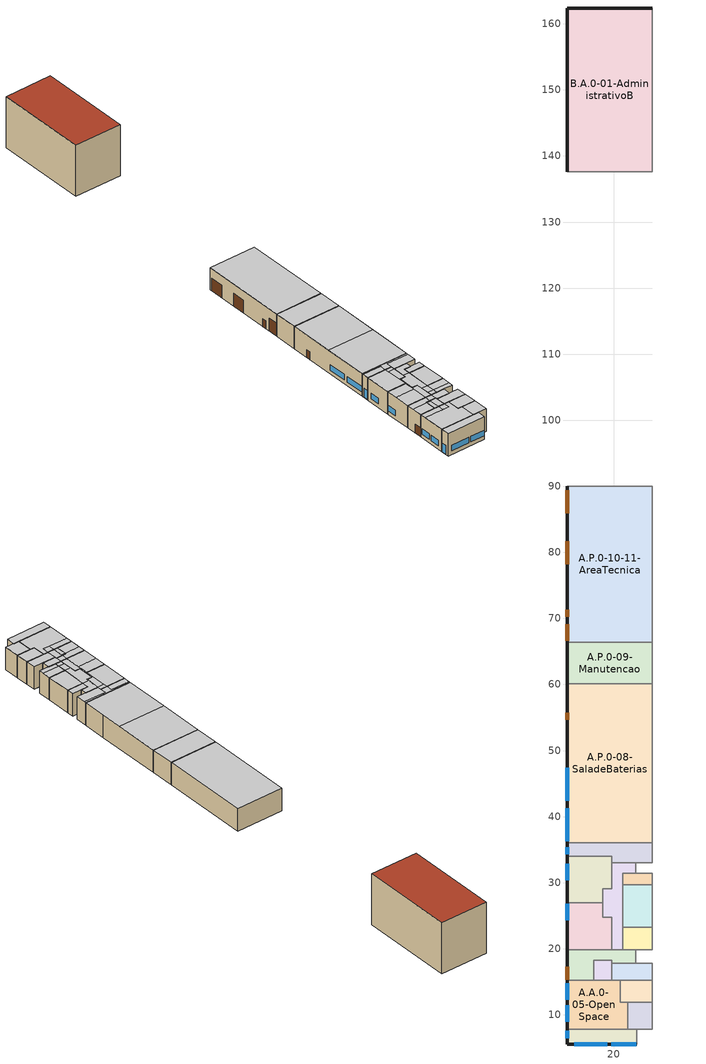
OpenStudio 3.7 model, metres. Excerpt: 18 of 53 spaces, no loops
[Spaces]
A.A.0-18-AcessoCondutores
 floor ground: 12.99,7.83 23.49,7.83 23.49,5.59 12.99,5.59 z0
 wall outside: 12.99,7.83 12.99,5.59 23.49,5.59 z0:6.1
 wall to A.A.0-05-OpenSpace: 22.14,7.83 12.99,7.83 z0:6.1
 wall to A.A.0-19-I.S.Condutores: 23.49,7.83 22.14,7.83 z0:6.1
 wall to A.A.0-20-Hall: 23.49,5.59 23.49,7.83 z0:6.1
 window: 13.99,5.59 18.99,5.59 / 19.59,5.59 23.44,5.59 z1:2.5; 12.99,7.59 12.99,6.49 z0.05:2.45
 ceiling to A.A.1-06-AreadeTrabalho: 23.49,5.59 23.49,7.83 12.99,7.83 12.99,5.59 z6.1
A.A.0-05-OpenSpace
 floor ground: 21,15.27 21,11.9 22.14,11.9 22.14,7.83 12.99,7.83 12.99,15.27 z0
 wall outside: 12.99,15.27 12.99,7.83 z0:6.1
 wall to A.A.0-01-Entrada: 16.97,15.27 12.99,15.27 z0:6.1
 wall to A.A.0-04-07-IS: 19.73,15.27 16.97,15.27 z0:6.1
 wall to A.A.0-03-Caixadeescadas: 21,15.27 19.73,15.27 z0:6.1
 wall to A.A.0-06-Escritorio: 22.14,11.9 21,11.9 21,15.27 z0:6.1
 wall to A.A.0-19-I.S.Condutores: 22.14,7.83 22.14,11.9 z0:6.1
 window: 12.99,14.79 12.99,12.29 / 12.99,11.49 12.99,8.99 z1:2.5
 ceiling to A.A.1-05-Escritorio: 18.07,13.67 18.07,15.27 12.99,15.27 12.99,13.67 z6.1
 ceiling to A.A.1-01-Areadedistribuicao: 19.73,13.67 19.73,15.27 18.07,15.27 18.07,13.67 z6.1
 ceiling to A.A.1-06-AreadeTrabalho: 22.14,7.83 22.14,11.9 21,11.9 21,15.27 19.73,15.27 19.73,13.67 12.99,13.67 12.99,7.83 z6.1
A.A.0-19-I.S.Condutores
 floor ground: 25.8,11.9 25.8,7.83 22.14,7.83 22.14,11.9 z0
 wall to A.P.0-04-LogisticaFrio2: 25.8,7.83 25.8,11.9 z0:6.1
 wall to A.A.0-20-Hall: 23.49,7.83 25.8,7.83 z0:6.1
 wall to A.A.0-06-Escritorio: 25.8,11.9 22.14,11.9 z0:6.1
 ceiling to A.A.1-06-AreadeTrabalho: 25.8,7.83 25.8,11.9 22.14,11.9 22.14,7.83 z6.1
A.A.0-06-Escritorio
 floor ground: 25.8,15.27 25.8,11.9 21,11.9 21,15.27 z0
 wall to A.A.0-03-Caixadeescadas: 25.8,15.27 21,15.27 z0:6.1
 wall to A.P.0-04-LogisticaFrio2: 25.8,11.9 25.8,15.27 z0:6.1
 ceiling to A.A.1-06-AreadeTrabalho: 25.8,11.9 25.8,15.27 21,15.27 21,11.9 z6.1
A.A.0-01-Entrada
 floor ground: 23.33,19.86 23.33,17.81 19.73,17.81 19.73,18.26 16.97,18.26 16.97,15.27 12.99,15.27 12.99,19.86 z0
 wall outside: 12.99,19.86 12.99,15.27 z0:6.1
 wall to A.A.0-12-BalnearioMasculino: 19.73,19.86 12.99,19.86 z0:6.1
 wall to A.A.0-09-Areadedistribuicao: 21.35,19.86 19.73,19.86 z0:6.1
 wall to A.A.0-16-GabineteMedico: 23.33,19.86 21.35,19.86 z0:6.1
 wall to A.A.0-02-Hall: 23.33,17.81 23.33,19.86 z0:6.1
 wall to A.A.0-03-Caixadeescadas: 19.73,17.81 23.33,17.81 z0:6.1
 wall to A.A.0-04-07-IS: 16.97,15.27 16.97,18.26 19.73,18.26 19.73,17.81 z0:6.1
 door: 12.99,17.29 12.99,15.29 z0.05:2.45
 ceiling to A.A.1-08-SaladeReunioes: 23.33,17.81 23.33,19.86 19.73,19.86 19.73,17.81 z6.1
 ceiling to A.A.1-01-Areadedistribuicao: 19.73,18.26 19.73,19.86 18.07,19.86 18.07,18.26 z6.1
 ceiling to A.A.1-05-Escritorio: 12.99,15.27 16.97,15.27 16.97,17.99 12.99,17.99 z6.1
 ceiling to A.A.1-04-AreadeTrabalho: 16.97,17.99 16.97,18.26 18.07,18.26 18.07,19.86 12.99,19.86 12.99,17.99 z6.1
A.A.0-03-Caixadeescadas
 floor ground: 25.8,17.81 25.8,15.27 19.73,15.27 19.73,17.81 z0
 wall to A.P.0-04-LogisticaFrio2: 25.8,15.27 25.8,17.81 z0:6.1
 wall to A.A.0-04-07-IS: 19.73,17.81 19.73,15.27 z0:6.1
 wall to A.A.0-02-Hall: 25.8,17.81 23.33,17.81 z0:6.1
 ceiling to A.A.1-16-Caixadeescadas: 25.8,15.27 25.8,17.81 19.73,17.81 19.73,15.27 z6.1
A.A.0-12-BalnearioMasculino
 floor ground: 18.33,26.94 18.33,24.79 19.73,24.79 19.73,19.86 12.99,19.86 12.99,26.94 z0
 wall outside: 12.99,26.94 12.99,19.86 z0:6.1
 wall to A.A.0-09-Areadedistribuicao: 19.73,19.86 19.73,24.79 18.33,24.79 18.33,26.94 z0:6.1
 wall to A.A.0-11-BalnearioFeminino: 18.33,26.94 12.99,26.94 z0:6.1
 window: 12.99,26.79 12.99,24.29 z1:2.5
 ceiling to A.A.1-04-AreadeTrabalho: 18.07,19.86 18.07,23.97 12.99,23.97 12.99,19.86 z6.1
 ceiling to A.A.1-03-AreaTrabalho: 18.07,23.97 18.07,26.94 12.99,26.94 12.99,23.97 z6.1
 ceiling to A.A.1-01-Areadedistribuicao: 19.73,19.86 19.73,24.79 18.33,24.79 18.33,26.94 18.07,26.94 18.07,19.86 z6.1
A.A.0-09-Areadedistribuicao
 floor ground: 23.33,33.02 23.33,31.43 21.35,31.43 21.35,19.86 19.73,19.86 19.73,24.79 18.33,24.79 18.33,29.09 19.73,29.09 19.73,33.02 z0
 wall to A.A.0-17-Zonatecnica: 21.35,29.66 21.35,31.43 23.33,31.43 z0:6.1
 wall to A.A.0-13-14-15-IS: 21.35,23.23 21.35,29.66 z0:6.1
 wall to A.A.0-16-GabineteMedico: 21.35,19.86 21.35,23.23 z0:6.1
 wall to A.A.0-11-BalnearioFeminino: 19.73,33.02 19.73,29.09 18.33,29.09 18.33,26.94 z0:6.1
 wall to A.A.0-08-Entrada: 23.33,33.02 19.73,33.02 z0:6.1
 wall to A.A.0-10-Hall: 23.33,31.43 23.33,33.02 z0:6.1
 ceiling to A.A.1-12-Arquivo: 21.35,21.05 21.35,23.23 19.73,23.23 19.73,21.05 z6.1
 ceiling to A.A.1-08-SaladeReunioes: 21.35,19.86 21.35,21.05 19.73,21.05 19.73,19.86 z6.1
 ceiling to A.A.1-01-Areadedistribuicao: 19.73,23.23 21.35,23.23 21.35,29.66 19.73,29.66 19.73,29.09 18.33,29.09 18.33,24.79 19.73,24.79 z6.1
 ceiling to A.A.1-07-SaladeReunioes: 21.35,29.66 21.35,31.43 23.33,31.43 23.33,33.02 19.73,33.02 19.73,29.66 z6.1
A.A.0-16-GabineteMedico
 floor ground: 25.8,23.23 25.8,19.86 21.35,19.86 21.35,23.23 z0
 wall to A.P.0-04-LogisticaFrio2: 25.8,19.86 25.8,23.23 z0:6.1
 wall to A.A.0-02-Hall: 23.33,19.86 25.8,19.86 z0:6.1
 wall to A.A.0-13-14-15-IS: 25.8,23.23 21.35,23.23 z0:6.1
 ceiling to A.A.1-12-Arquivo: 25.8,21.05 25.8,23.23 21.35,23.23 21.35,21.05 z6.1
 ceiling to A.A.1-08-SaladeReunioes: 25.8,19.86 25.8,21.05 21.35,21.05 21.35,19.86 z6.1
A.A.0-13-14-15-IS
 floor ground: 25.8,29.66 25.8,23.23 21.35,23.23 21.35,29.66 z0
 wall to A.A.0-17-Zonatecnica: 25.8,29.66 21.35,29.66 z0:6.1
 wall to A.P.0-04-LogisticaFrio2: 25.8,23.23 25.8,29.66 z0:6.1
 ceiling to A.A.1-09-10-11-IS: 25.8,23.23 25.8,29.66 21.35,29.66 21.35,23.23 z6.1
A.A.0-11-BalnearioFeminino
 floor ground: 19.73,34.03 19.73,29.09 18.33,29.09 18.33,26.94 12.99,26.94 12.99,34.03 z0
 wall outside: 12.99,34.03 12.99,26.94 z0:6.1
 wall to A.A.0-08-Entrada: 19.73,33.02 19.73,34.03 12.99,34.03 z0:6.1
 window: 12.99,32.89 12.99,30.39 z1:2.5
 ceiling to A.A.1-02-Cantina: 19.73,33.02 19.73,34.03 18.07,34.03 18.07,33.02 z6.1
 ceiling to A.A.1-03-AreaTrabalho: 18.07,26.94 18.07,34.03 12.99,34.03 12.99,26.94 z6.1
 ceiling to A.A.1-01-Areadedistribuicao: 18.33,26.94 18.33,29.09 19.73,29.09 19.73,33.02 18.07,33.02 18.07,26.94 z6.1
A.A.0-17-Zonatecnica
 floor ground: 25.8,31.43 25.8,29.66 21.35,29.66 21.35,31.43 z0
 wall to A.A.0-10-Hall: 25.8,31.43 23.33,31.43 z0:6.1
 wall to A.P.0-04-LogisticaFrio2: 25.8,29.66 25.8,31.43 z0:6.1
 ceiling to A.A.1-07-SaladeReunioes: 25.8,29.66 25.8,31.43 21.35,31.43 21.35,29.66 z6.1
A.A.0-08-Entrada
 floor ground: 25.8,36.07 25.8,33.02 19.73,33.02 19.73,34.03 12.99,34.03 12.99,36.07 z0
 wall outside: 12.99,36.07 12.99,34.03 z0:6.1
 wall to A.P.0-08-SaladeBaterias: 25.8,36.07 12.99,36.07 z0:6.1
 wall to A.P.0-04-LogisticaFrio2: 25.8,33.02 25.8,36.07 z0:6.1
 wall to A.A.0-10-Hall: 23.33,33.02 25.8,33.02 z0:6.1
 window: 12.99,35.39 12.99,34.29 z0.05:2.45
 ceiling to A.A.1-15-Caixadeescadas: 25.8,33.02 25.8,35.57 19.73,35.57 19.73,33.02 z6.1
 ceiling to A.A.1-02-Cantina: 19.73,34.03 19.73,35.57 25.8,35.57 25.8,36.07 12.99,36.07 12.99,35.73 18.07,35.73 18.07,34.03 z6.1
 ceiling to A.A.1-03-AreaTrabalho: 18.07,34.03 18.07,35.73 12.99,35.73 12.99,34.03 z6.1
A.P.0-08-SaladeBaterias
 floor ground: 25.8,60.11 25.8,36.07 12.99,36.07 12.99,60.11 z0
 wall outside: 12.99,60.11 12.99,36.07 z0:6.1
 wall to A.P.0-09-Manutencao: 25.8,60.11 12.99,60.11 z0:6.1
 wall to A.P.0-07-ArmazenagemFrio5: 25.8,42.4 25.8,60.11 z0:6.1
 wall to A.P.0-04-LogisticaFrio2: 25.8,36.07 25.8,42.4 z0:6.1
 window: 12.99,47.39 12.99,42.39 / 12.99,41.29 12.99,36.29 z1:2.5
 door: 12.99,55.69 12.99,54.69 z0.05:2.15
 ceiling to A.A.1-02-Cantina: 25.8,36.07 25.8,48.01 12.99,48.01 12.99,36.07 z6.1
 ceiling to A.A.1-13-Expansao: 25.8,48.01 25.8,60.11 12.99,60.11 12.99,48.01 z6.1
A.P.0-09-Manutencao
 floor ground: 25.8,66.37 25.8,60.11 12.99,60.11 12.99,66.37 z0
 wall outside: 12.99,66.37 12.99,60.11 z0:6.1
 wall to A.P.0-07-ArmazenagemFrio5: 25.8,60.11 25.8,66.37 z0:6.1
 wall to A.P.0-10-11-AreaTecnica: 25.8,66.37 12.99,66.37 z0:6.1
 ceiling to A.A.1-13-Expansao: 25.8,60.11 25.8,66.37 12.99,66.37 12.99,60.11 z6.1
A.P.0-10-11-AreaTecnica
 floor ground: 25.8,89.98 25.8,66.37 12.99,66.37 12.99,89.98 z0
 wall outside: 12.99,89.98 12.99,66.37 z0:6.1
 wall to A.P.0-12-Areadedistribuicao: 25.8,89.98 12.99,89.98 z0:6.1
 wall to A.P.0-07-ArmazenagemFrio5: 25.8,66.37 25.8,89.98 z0:6.1
 door: 12.99,71.29 12.99,70.29 z0.05:2.15; 12.99,89.39 12.99,85.89 / 12.99,81.69 12.99,78.19 / 12.99,69.09 12.99,66.59 z0.05:3.55
 ceiling to A.A.1-14-AreaTecnicaExteriorFrio: 25.8,66.37 25.8,89.98 12.99,89.98 12.99,66.37 z6.1
B.A.0-01-AdministrativoB
 floor ground: 25.8,162.39 25.8,137.58 12.99,137.58 12.99,162.39 z0
 wall outside: 25.8,162.39 12.99,162.39 12.99,137.58 z0:13.9
 wall to B.P.0-01-NaveB: 12.99,137.58 25.8,137.58 25.8,162.39 z0:13.9
 roof outside: 25.8,137.58 25.8,162.39 12.99,162.39 12.99,137.58 z13.9
A.A.0-04-07-IS
 floor ground: 19.73,18.26 19.73,15.27 16.97,15.27 16.97,18.26 z0
 ceiling to A.A.1-05-Escritorio: 18.07,15.27 18.07,17.99 16.97,17.99 16.97,15.27 z6.1
 ceiling to A.A.1-01-Areadedistribuicao: 19.73,15.27 19.73,18.26 18.07,18.26 18.07,15.27 z6.1
 ceiling to A.A.1-04-AreadeTrabalho: 18.07,17.99 18.07,18.26 16.97,18.26 16.97,17.99 z6.1
[Building]
VGP-Montijo: Default Construction Set=VGP-Montijo; Standards Template=90.1-2016; Standards Building Type=Warehouse
[Site]
Lisboa: Latitude {deg}=38.73; Longitude {deg}=-9.15; Time Zone {hr}=0; Elevation {m}=71
[ClimateZones]
Climate Zone Institution Name 1=ASHRAE; Climate Zone Document Name 1=ANSI/ASHRAE Standard 169; Climate Zone Document Year 1=2006; Climate Zone Value 1=3A; Climate Zone Institution Name 2=CEC; Climate Zone Document Name 2=California Climate Zone Descriptions; Climate Zone Document Year 2=1995
[SizingPeriod:DesignDay] Barometric Pressure {Pa}=100475; Rain Indicator=No; Snow Indicator=No; Day of Month=21; Daylight Saving Time Indicator=No; Humidity Condition Type=Wetbulb; Dry-Bulb Temperature Range Modifier Type=DefaultMultipliers
Name | Maximum Dry-Bulb Temperature {C} | Daily Dry-Bulb Temperature Range {deltaC} | Wind Speed {m/s} | Wind Direction {deg} | Sky Clearness | Month | Day Type | Wetbulb or DewPoint at Maximum Dry-Bulb {C} | Solar Model Indicator | ASHRAE Clear Sky Optical Depth for Beam Irradiance | ASHRAE Clear Sky Optical Depth for Diffuse Irradiance
Lisboa Ann Htg 99.6% Condns DB | 4.2 | 0 | 2.2 | 50 | 0 | 1 | WinterDesignDay | 4.2 | ASHRAEClearSky
Lisboa Ann Clg .4% Condns DB=>MWB | 34.2 | 10.1 | 4.4 | 330 |  | 8 | SummerDesignDay | 20 | ASHRAETau | 0.413 | 2.172
[Construction]
Parede Exterior (ParE1): Sandwich-panel-(HI-PIR-STM)_8cm, Air-cavity_18cm, Mineral-wool_5cm, Gypsum-boards_2.5cm
Parede Interior (ParI1): Gypsum-boards_2.5cm, Mineral-wool_5cm, Precast-concrete_16cm, Insulation-panel_10cm
Cobertura Interior (CobI1): Mineral-wool_4cm, Gypsum-boards_1.25cm
Pavimento Interior (PavI1): Hollow-core-slab_35cm, Impactodan_0.5cm, Lightweight-concrete-screed_5cm, Filling-mortar_5cm
Pavimento em contacto com o terreno (PavS1): Floor-slab_20cm, Filling-mortar_5cm
Exterior Window: Exterior Window (6+16+55.1)
Glass Door: Glass Door (6+16+55.1)
Skylight: Skylight (6+16+55.1)
Gate Overhead Door: Gate Overhead Door
Exterior Opaque Door: Opaque Door
Pavimento Interior (PavI1) - Inverse: Filling-mortar_5cm, Lightweight-concrete-screed_5cm, Impactodan_0.5cm, Hollow-core-slab_35cm
[Material] Thermal Absorptance=0.9
Name | Roughness | Thickness {m} | Conductivity {W/m-K} | Density {kg/m3} | Specific Heat {J/kg-K} | Solar Absorptance | Visible Absorptance
Filling-mortar_5cm | MediumRough | 0.05 | 1.4 | 2000 | 800 | 0.65 | 0.65
Floor-slab_20cm | MediumRough | 0.2 | 1.3 | 2400 | 840 | 0.65 | 0.65
Gypsum-boards_1.25cm; Gypsum-boards_2.5cm | Smooth | 0.0125 | 0.2 | 950 | 840 | 0.4 | 0.4
Hollow-core-slab_35cm | MediumRough | 0.35 | 0.62 | 2300 | 1000 | 0.65 | 0.65
Impactodan_0.5cm | Smooth | 0.005 | 0.038 | 25 | 2500 | 0.4 | 0.4
Insulation-panel_10cm | MediumRough | 0.1 | 0.04 | 30 | 750 | 0.5 | 0.5
Lightweight-concrete-screed_5cm | MediumRough | 0.05 | 0.55 | 1400 | 1100 | 0.65 | 0.65
Mineral-wool_4cm; Mineral-wool_5cm | MediumRough | 0.04 | 0.04 | 30 | 750 | 0.5 | 0.5
Precast-concrete_16cm | MediumRough | 0.16 | 1.55 | 2400 | 840 | 0.65 | 0.65
Sandwich-panel-(HI-PIR-STM)_8cm | MediumSmooth | 0.08 | 0.022 | 40 | 1400 | 0.5 | 0.5
[Material:NoMass] Roughness=Smooth; Thermal Resistance {m2-K/W}=0.555556
Gate Overhead Door; Opaque Door
[Material:AirGap]
Air-cavity_18cm: Thermal Resistance {m2-K/W}=0.15
[DefaultConstructionSet]
VGP-Montijo: Default Exterior Surface Constructions=Default Surface Constructions 1; Default Interior Surface Constructions=Default Surface Constructions 2; Default Ground Contact Surface Constructions=Default Surface Constructions 3; Default Exterior SubSurface Constructions=Default Sub Surface Constructions 1; Default Interior SubSurface Constructions=Default Sub Surface Constructions 2
[DefaultSurfaceConstructions]
Name | Wall Construction | Roof Ceiling Construction | Floor Construction
Default Surface Constructions 1 | Parede Exterior (ParE1) | Cobertura Interior (CobI1)
Default Surface Constructions 2 | Parede Interior (ParI1) | Pavimento Interior (PavI1) - Inverse | Pavimento Interior (PavI1)
Default Surface Constructions 3 |  |  | Pavimento em contacto com o terreno (PavS1)
[DefaultSubSurfaceConstructions]
Name | Fixed Window Construction | Operable Window Construction | Door Construction | Glass Door Construction | Overhead Door Construction | Skylight Construction
Default Sub Surface Constructions 1 | Exterior Window | Exterior Window | Exterior Opaque Door | Glass Door | Gate Overhead Door | Skylight
Default Sub Surface Constructions 2
[WindowMaterial:SimpleGlazingSystem] U-Factor {W/m2-K}=1.15; Solar Heat Gain Coefficient=0.28
Exterior Window (6+16+55.1); Glass Door (6+16+55.1); Skylight (6+16+55.1)
[ThermostatSetpoint:DualSetpoint]
Name | Heating Setpoint Temperature Schedule | Cooling Setpoint Temperature Schedule
TZ-A.A.0-01-Entrada Thermostat Setpoint Dual Setpoint; TZ-A.A.0-06-Escritorio Thermostat Setpoint Dual Setpoint; TZ-A.A.0-05-OpenSpace Thermostat Setpoint Dual Setpoint; TZ-A.A.0-16-GabineteMedico Thermostat Setpoint Dual Setpoint; TZ-B.A.0-01-AdministrativoB Thermostat Setpoint Dual Setpoint | VGP-Montijo HtgSetp | VGP-Montijo ClgSetp
TZ-A.A.0-18-AcessoCondutores Thermostat Setpoint Dual Setpoint; TZ-A.A.0-04-07-IS Thermostat Setpoint Dual Setpoint; TZ-A.A.0-03-Caixadeescadas Thermostat Setpoint Dual Setpoint; TZ-A.A.0-19-I.S.Condutores Thermostat Setpoint Dual Setpoint; TZ-A.A.0-09-Areadedistribuicao Thermostat Setpoint Dual Setpoint; TZ-A.A.0-08-Entrada Thermostat Setpoint Dual Setpoint; TZ-A.A.0-13-14-15-IS Thermostat Setpoint Dual Setpoint; TZ-A.A.0-17-Zonatecnica Thermostat Setpoint Dual Setpoint; TZ-A.P.0-08-SaladeBaterias Thermostat Setpoint Dual Setpoint; TZ-A.P.0-10-11-AreaTecnica Thermostat Setpoint Dual Setpoint; TZ-A.P.0-09-Manutencao Thermostat Setpoint Dual Setpoint | No Heating HtgSetp | No Cooling ClgSetp
TZ-A.A.0-12-BalnearioMasculino Thermostat Setpoint Dual Setpoint; TZ-A.A.0-11-BalnearioFeminino Thermostat Setpoint Dual Setpoint | ChangingRoom HtgSetp | ChangingRoom ClgSetp
[BuildingStory] Nominal Z Coordinate {m}=0; Nominal Floor to Floor Height {m}=13.9
AdministrativoA; AdministrativoB
[Space]
Name | Space Type | Building Story | Thermal Zone | Design Specification Outdoor Air Object | Floor Area {m2}
A.A.0-18-AcessoCondutores | Circulations | AdministrativoA | TZ-A.A.0-18-AcessoCondutores | A.A.0-18-AcessoCondutores Ventilation | 16.93
A.A.0-05-OpenSpace | Office | AdministrativoA | TZ-A.A.0-05-OpenSpace | A.A.0-05-OpenSpace Ventilation | 58.75
A.A.0-19-I.S.Condutores | WC | AdministrativoA | TZ-A.A.0-19-I.S.Condutores | A.A.0-19-I.S.Condutores Ventilation | 12.4
A.A.0-06-Escritorio | Office | AdministrativoA | TZ-A.A.0-06-Escritorio | A.A.0-06-Escritorio Ventilation | 14.49
A.A.0-01-Entrada | Circulations | AdministrativoA | TZ-A.A.0-01-Entrada | A.A.0-01-Entrada Ventilation | 25.64
A.A.0-04-07-IS | WC | AdministrativoA | TZ-A.A.0-04-07-IS | A.A.0-04-07-IS Ventilation | 5.67
A.A.0-03-Caixadeescadas | Stairs | AdministrativoA | TZ-A.A.0-03-Caixadeescadas |  | 11.8
A.A.0-12-BalnearioMasculino | ChangingRoom | AdministrativoA | TZ-A.A.0-12-BalnearioMasculino | A.A.0-12-BalnearioMasculino Ventilation | 39.36
A.A.0-09-Areadedistribuicao | Circulations | AdministrativoA | TZ-A.A.0-09-Areadedistribuicao | A.A.0-09-Areadedistribuicao Ventilation | 28.01
A.A.0-16-GabineteMedico | Office | AdministrativoA | TZ-A.A.0-16-GabineteMedico | A.A.0-16-GabineteMedico Ventilation | 13.37
A.A.0-13-14-15-IS | WC | AdministrativoA | TZ-A.A.0-13-14-15-IS | A.A.0-13-14-15-IS Ventilation | 23.39
A.A.0-11-BalnearioFeminino | ChangingRoom | AdministrativoA | TZ-A.A.0-11-BalnearioFeminino | A.A.0-11-BalnearioFeminino Ventilation | 38.19
A.A.0-17-Zonatecnica | TechnicalArea | AdministrativoA | TZ-A.A.0-17-Zonatecnica | A.A.0-17-Zonatecnica Ventilation | 6.33
A.A.0-08-Entrada | Circulations | AdministrativoA | TZ-A.A.0-08-Entrada |  | 22.75
A.P.0-08-SaladeBaterias | TechnicalArea | AdministrativoA | TZ-A.P.0-08-SaladeBaterias |  | 297.3
A.P.0-09-Manutencao | TechnicalArea | AdministrativoA | TZ-A.P.0-09-Manutencao |  | 75.95
A.P.0-10-11-AreaTecnica | TechnicalArea | AdministrativoA | TZ-A.P.0-10-11-AreaTecnica |  | 276.35
B.A.0-01-AdministrativoB | Office | AdministrativoB | TZ-B.A.0-01-AdministrativoB | B.A.0-01-AdministrativoB Ventilation | 308.36
[SpaceType]
Name | Default Schedule Set | Design Specification Outdoor Air Object
ChangingRoom | ChangingRoom Schedule Set | ChangingRoom Ventilation
Circulations | Circulations Schedule Set | Circulations Ventilation
Office | Office Schedule Set | Office Ventilation
Stairs | Stairs Schedule Set | Stairs Ventilation
TechnicalArea | TechnicalArea Schedule Set | TechnicalArea Ventilation
Warehouse | Warehouse Schedule Set | Warehouse Ventilation
WC | WC Schedule Set | WC Ventilation
[DefaultScheduleSet]
Name | Number of People Schedule | People Activity Level Schedule | Lighting Schedule | Electric Equipment Schedule | Infiltration Schedule
ChangingRoom Schedule Set | ChangingRoom Number Of People Schedule | ChangingRoom People Activity Level Schedule | ChangingRoom Lighting Schedule | ChangingRoom Electric Equipment Schedule | ChangingRoom Infiltration Schedule
Circulations Schedule Set | Circulations Number Of People Schedule | Circulations People Activity Level Schedule | Circulations Lighting Schedule | Circulations Electric Equipment Schedule | Circulations Infiltration Schedule
Office Schedule Set | Office Number Of People Schedule | Office People Activity Level Schedule | Office Lighting Schedule | Office Electric Equipment Schedule | Office Infiltration Schedule
Stairs Schedule Set | Stairs Number Of People Schedule | Stairs People Activity Level Schedule | Stairs Lighting Schedule | Stairs Electric Equipment Schedule | Stairs Infiltration Schedule
TechnicalArea Schedule Set | TechnicalArea Number Of People Schedule | TechnicalArea People Activity Level Schedule | TechnicalArea Lighting Schedule | TechnicalArea Electric Equipment Schedule | TechnicalArea Infiltration Schedule
WC Schedule Set | WC Number Of People Schedule | WC People Activity Level Schedule | WC Lighting Schedule | WC Electric Equipment Schedule | WC Infiltration Schedule
Warehouse Schedule Set | Warehouse Number Of People Schedule | Warehouse People Activity Level Schedule | Warehouse Lighting Schedule | Warehouse Electric Equipment Schedule | Warehouse Infiltration Schedule
[DesignSpecification:OutdoorAir]
ChangingRoom Ventilation: Outdoor Air Flow Rate {m3/s}=0; Outdoor Air Flow Air Changes per Hour {1/hr}=0.0001
Circulations Ventilation; Office Ventilation; Stairs Ventilation; TechnicalArea Ventilation; WC Ventilation: Outdoor Air Flow Air Changes per Hour {1/hr}=0.0001
Warehouse Ventilation: Outdoor Air Flow Air Changes per Hour {1/hr}=0.5
A.A.0-01-Entrada Ventilation; A.A.0-19-I.S.Condutores Ventilation: Outdoor Air Flow Rate {m3/s}=0.0277778
A.A.0-04-07-IS Ventilation; A.A.0-17-Zonatecnica Ventilation: Outdoor Air Flow Rate {m3/s}=0.0138889
A.A.0-05-OpenSpace Ventilation: Outdoor Air Flow Rate {m3/s}=0.108333
A.A.0-06-Escritorio Ventilation; A.A.0-16-GabineteMedico Ventilation: Outdoor Air Flow Rate {m3/s}=0.0166667
A.A.0-09-Areadedistribuicao Ventilation: Outdoor Air Flow Rate {m3/s}=0.0472222
A.A.0-11-BalnearioFeminino Ventilation; A.A.0-12-BalnearioMasculino Ventilation: Outdoor Air Flow Rate {m3/s}=0.111111
A.A.0-13-14-15-IS Ventilation: Outdoor Air Flow Rate {m3/s}=0.127778
B.A.0-01-AdministrativoB Ventilation: Outdoor Air Flow Rate {m3/s}=1.88611
A.A.0-18-AcessoCondutores Ventilation: Outdoor Air Flow Rate {m3/s}=0.0222222; Outdoor Air Flow Air Changes per Hour {1/hr}=0; Outdoor Air Method=Sum; Outdoor Air Flow per Person {m3/s-person}=0; Outdoor Air Flow per Floor Area {m3/s-m2}=0
[SpaceInfiltration:DesignFlowRate] Design Flow Rate Calculation Method=Flow/ExteriorArea; Flow per Exterior Surface Area {m3/s-m2}=0.000133333; Air Changes per Hour {1/hr}=0
Name | Space or SpaceType
ChangingRoom Infiltration | ChangingRoom
Circulations Infiltration | Circulations
Office Infiltration | Office
Stairs Infiltration | Stairs
TechnicalArea Infiltration | TechnicalArea
WC Infiltration | WC
Warehouse Infiltration | Warehouse
[People:Definition] Fraction Radiant=0.3
Name | Number of People Calculation Method | People per Space Floor Area {person/m2} | Mean Radiant Temperature Calculation Type | Number of People {people}
ChangingRoom People Definition; Circulations People Definition; Office People Definition; Stairs People Definition; TechnicalArea People Definition; WC People Definition | People/Area | 0
Warehouse People Definition | People/Area | 0 | ZoneAveraged
A.A.0-05-OpenSpace People Definition | People |  |  | 13
A.A.0-06-Escritorio People Definition; A.A.0-16-GabineteMedico People Definition | People |  |  | 1
B.A.0-01-AdministrativoB People Definition | People |  |  | 31
[People] Multiplier=1
Name | People Definition | Space or SpaceType
ChangingRoom People | ChangingRoom People Definition | ChangingRoom
Circulations People | Circulations People Definition | Circulations
Office People | Office People Definition | Office
Stairs People | Stairs People Definition | Stairs
TechnicalArea People | TechnicalArea People Definition | TechnicalArea
WC People | WC People Definition | WC
Warehouse People | Warehouse People Definition | Warehouse
A.A.0-05-OpenSpace People | A.A.0-05-OpenSpace People Definition | A.A.0-05-OpenSpace
A.A.0-06-Escritorio People | A.A.0-06-Escritorio People Definition | A.A.0-06-Escritorio
A.A.0-16-GabineteMedico People | A.A.0-16-GabineteMedico People Definition | A.A.0-16-GabineteMedico
B.A.0-01-AdministrativoB People | B.A.0-01-AdministrativoB People Definition | B.A.0-01-AdministrativoB
[Lights:Definition]
Name | Design Level Calculation Method | Watts per Space Floor Area {W/m2} | Lighting Level {W} | Fraction Radiant | Fraction Visible | Return Air Fraction
ChangingRoom Lights Definition; Circulations Lights Definition; Office Lights Definition; Stairs Lights Definition; TechnicalArea Lights Definition; WC Lights Definition; Warehouse Lights Definition | Watts/Area | 0
A.A.0-01-Entrada Lights Definition; A.A.0-19-I.S.Condutores Lights Definition | LightingLevel |  | 50 | 0.4 | 0.2 | 0
A.A.0-03-Caixadeescadas Lights Definition; A.A.0-18-AcessoCondutores Lights Definition | LightingLevel |  | 40 | 0.4 | 0.2 | 0
A.A.0-04-07-IS Lights Definition | LightingLevel |  | 30 | 0.4 | 0.2 | 0
A.A.0-05-OpenSpace Lights Definition | LightingLevel |  | 300 | 0.4 | 0.2 | 0
A.A.0-06-Escritorio Lights Definition; A.A.0-16-GabineteMedico Lights Definition | LightingLevel |  | 104 | 0.4 | 0.2 | 0
A.A.0-08-Entrada Lights Definition | LightingLevel |  | 70 | 0.4 | 0.2 | 0
A.A.0-09-Areadedistribuicao Lights Definition | LightingLevel |  | 60 | 0.4 | 0.2 | 0
A.A.0-11-BalnearioFeminino Lights Definition; A.A.0-12-BalnearioMasculino Lights Definition | LightingLevel |  | 130 | 0.4 | 0.2 | 0
A.A.0-13-14-15-IS Lights Definition | LightingLevel |  | 110 | 0.4 | 0.2 | 0
A.A.0-17-Zonatecnica Lights Definition | LightingLevel |  | 43 | 0.4 | 0.2 | 0
A.P.0-08-SaladeBaterias Lights Definition | LightingLevel |  | 945 | 0.4 | 0.2 | 0
A.P.0-09-Manutencao Lights Definition | LightingLevel |  | 172 | 0.4 | 0.2 | 0
A.P.0-10-11-AreaTecnica Lights Definition | LightingLevel |  | 731 | 0.4 | 0.2 | 0
B.A.0-01-AdministrativoB Lights Definition | LightingLevel |  | 3449 | 0.4 | 0.2 | 0
[Lights] Fraction Replaceable=1
Name | Lights Definition | Space or SpaceType
ChangingRoom Lights | ChangingRoom Lights Definition | ChangingRoom
Circulations Lights | Circulations Lights Definition | Circulations
Office Lights | Office Lights Definition | Office
Stairs Lights | Stairs Lights Definition | Stairs
TechnicalArea Lights | TechnicalArea Lights Definition | TechnicalArea
WC Lights | WC Lights Definition | WC
Warehouse Lights | Warehouse Lights Definition | Warehouse
A.A.0-01-Entrada Lights | A.A.0-01-Entrada Lights Definition | A.A.0-01-Entrada
A.A.0-03-Caixadeescadas Lights | A.A.0-03-Caixadeescadas Lights Definition | A.A.0-03-Caixadeescadas
A.A.0-04-07-IS Lights | A.A.0-04-07-IS Lights Definition | A.A.0-04-07-IS
A.A.0-05-OpenSpace Lights | A.A.0-05-OpenSpace Lights Definition | A.A.0-05-OpenSpace
A.A.0-06-Escritorio Lights | A.A.0-06-Escritorio Lights Definition | A.A.0-06-Escritorio
A.A.0-08-Entrada Lights | A.A.0-08-Entrada Lights Definition | A.A.0-08-Entrada
A.A.0-09-Areadedistribuicao Lights | A.A.0-09-Areadedistribuicao Lights Definition | A.A.0-09-Areadedistribuicao
A.A.0-11-BalnearioFeminino Lights | A.A.0-11-BalnearioFeminino Lights Definition | A.A.0-11-BalnearioFeminino
A.A.0-12-BalnearioMasculino Lights | A.A.0-12-BalnearioMasculino Lights Definition | A.A.0-12-BalnearioMasculino
A.A.0-13-14-15-IS Lights | A.A.0-13-14-15-IS Lights Definition | A.A.0-13-14-15-IS
A.A.0-16-GabineteMedico Lights | A.A.0-16-GabineteMedico Lights Definition | A.A.0-16-GabineteMedico
A.A.0-17-Zonatecnica Lights | A.A.0-17-Zonatecnica Lights Definition | A.A.0-17-Zonatecnica
A.A.0-18-AcessoCondutores Lights | A.A.0-18-AcessoCondutores Lights Definition | A.A.0-18-AcessoCondutores
A.A.0-19-I.S.Condutores Lights | A.A.0-19-I.S.Condutores Lights Definition | A.A.0-19-I.S.Condutores
A.P.0-08-SaladeBaterias Lights | A.P.0-08-SaladeBaterias Lights Definition | A.P.0-08-SaladeBaterias
A.P.0-09-Manutencao Lights | A.P.0-09-Manutencao Lights Definition | A.P.0-09-Manutencao
A.P.0-10-11-AreaTecnica Lights | A.P.0-10-11-AreaTecnica Lights Definition | A.P.0-10-11-AreaTecnica
B.A.0-01-AdministrativoB Lights | B.A.0-01-AdministrativoB Lights Definition | B.A.0-01-AdministrativoB
[ElectricEquipment:Definition]
Name | Design Level Calculation Method | Watts per Space Floor Area {W/m2} | Design Level {W} | Fraction Latent | Fraction Radiant | Fraction Lost
ChangingRoom Electric Equipment Definition; Circulations Electric Equipment Definition; Office Electric Equipment Definition; Stairs Electric Equipment Definition; TechnicalArea Electric Equipment Definition; WC Electric Equipment Definition; Warehouse Electric Equipment Definition | Watts/Area | 0
A.A.0-05-OpenSpace Electric Equipment Definition | EquipmentLevel |  | 1950 | 0 | 0.5 | 0
A.A.0-06-Escritorio Electric Equipment Definition; A.A.0-16-GabineteMedico Electric Equipment Definition | EquipmentLevel |  | 150 | 0 | 0.5 | 0
B.A.0-01-AdministrativoB Electric Equipment Definition | EquipmentLevel |  | 4650 | 0 | 0.5 | 0
[ElectricEquipment]
Name | Electric Equipment Definition | Space or SpaceType
ChangingRoom Electric Equipment | ChangingRoom Electric Equipment Definition | ChangingRoom
Circulations Electric Equipment | Circulations Electric Equipment Definition | Circulations
Office Electric Equipment | Office Electric Equipment Definition | Office
Stairs Electric Equipment | Stairs Electric Equipment Definition | Stairs
TechnicalArea Electric Equipment | TechnicalArea Electric Equipment Definition | TechnicalArea
WC Electric Equipment | WC Electric Equipment Definition | WC
Warehouse Electric Equipment | Warehouse Electric Equipment Definition | Warehouse
A.A.0-05-OpenSpace Electric Equipment | A.A.0-05-OpenSpace Electric Equipment Definition | A.A.0-05-OpenSpace
A.A.0-06-Escritorio Electric Equipment | A.A.0-06-Escritorio Electric Equipment Definition | A.A.0-06-Escritorio
A.A.0-16-GabineteMedico Electric Equipment | A.A.0-16-GabineteMedico Electric Equipment Definition | A.A.0-16-GabineteMedico
B.A.0-01-AdministrativoB Electric Equipment | B.A.0-01-AdministrativoB Electric Equipment Definition | B.A.0-01-AdministrativoB
[ThermalZone] Use Ideal Air Loads=No
Name | Thermostat
TZ-A.A.0-09-Areadedistribuicao | TZ-A.A.0-09-Areadedistribuicao Thermostat Setpoint Dual Setpoint
TZ-A.A.0-18-AcessoCondutores | TZ-A.A.0-18-AcessoCondutores Thermostat Setpoint Dual Setpoint
TZ-A.A.0-05-OpenSpace | TZ-A.A.0-05-OpenSpace Thermostat Setpoint Dual Setpoint
TZ-A.A.0-19-I.S.Condutores | TZ-A.A.0-19-I.S.Condutores Thermostat Setpoint Dual Setpoint
TZ-A.A.0-11-BalnearioFeminino | TZ-A.A.0-11-BalnearioFeminino Thermostat Setpoint Dual Setpoint
TZ-A.A.0-06-Escritorio | TZ-A.A.0-06-Escritorio Thermostat Setpoint Dual Setpoint
TZ-A.A.0-01-Entrada | TZ-A.A.0-01-Entrada Thermostat Setpoint Dual Setpoint
TZ-A.A.0-04-07-IS | TZ-A.A.0-04-07-IS Thermostat Setpoint Dual Setpoint
TZ-A.A.0-03-Caixadeescadas | TZ-A.A.0-03-Caixadeescadas Thermostat Setpoint Dual Setpoint
TZ-A.A.0-12-BalnearioMasculino | TZ-A.A.0-12-BalnearioMasculino Thermostat Setpoint Dual Setpoint
TZ-A.A.0-16-GabineteMedico | TZ-A.A.0-16-GabineteMedico Thermostat Setpoint Dual Setpoint
TZ-A.A.0-08-Entrada | TZ-A.A.0-08-Entrada Thermostat Setpoint Dual Setpoint
TZ-A.A.0-13-14-15-IS | TZ-A.A.0-13-14-15-IS Thermostat Setpoint Dual Setpoint
TZ-A.A.0-17-Zonatecnica | TZ-A.A.0-17-Zonatecnica Thermostat Setpoint Dual Setpoint
TZ-A.P.0-08-SaladeBaterias | TZ-A.P.0-08-SaladeBaterias Thermostat Setpoint Dual Setpoint
TZ-A.P.0-09-Manutencao | TZ-A.P.0-09-Manutencao Thermostat Setpoint Dual Setpoint
TZ-B.A.0-01-AdministrativoB | TZ-B.A.0-01-AdministrativoB Thermostat Setpoint Dual Setpoint
TZ-A.P.0-10-11-AreaTecnica | TZ-A.P.0-10-11-AreaTecnica Thermostat Setpoint Dual Setpoint
[Sizing:Zone] Zone Cooling Design Supply Air Temperature Input Method=SupplyAirTemperature; Zone Cooling Design Supply Air Temperature {C}=13; Zone Cooling Design Supply Air Temperature Difference {deltaC}=11.11; Zone Heating Design Supply Air Temperature Input Method=SupplyAirTemperature; Zone Heating Design Supply Air Temperature {C}=41; Zone Heating Design Supply Air Temperature Difference {deltaC}=11.11; Zone Cooling Design Supply Air Humidity Ratio {kg-H2O/kg-air}=0.0085; Zone Heating Design Supply Air Humidity Ratio {kg-H2O/kg-air}=0.008; Cooling Design Air Flow Method=DesignDay; Heating Design Air Flow Method=DesignDay; Heating Maximum Air Flow Fraction=1; Account for Dedicated Outdoor Air System=No; Dedicated Outdoor Air System Control Strategy=NeutralSupplyAir; Dedicated Outdoor Air Low Setpoint Temperature for Design {C}=22; Dedicated Outdoor Air High Setpoint Temperature for Design {C}=24; Zone Load Sizing Method=Sensible Load Only No Latent Load; Zone Latent Cooling Design Supply Air Humidity Ratio Input Method=HumidityRatioDifference; Zone Cooling Design Supply Air Humidity Ratio Difference {kgWater/kgDryAir}=0.005; Zone Latent Heating Design Supply Air Humidity Ratio Input Method=HumidityRatioDifference; Zone Humidification Design Supply Air Humidity Ratio Difference {kgWater/kgDryAir}=0.005
TZ-A.A.2-01-AdministrativoATetoIntermedio; TZ-A.P.0-12-Areadedistribuicao; TZ-A.P.0-06-ArmazenagemFrio4; TZ-A.P.0-03-ArmazenagemFrio2; TZ-A.P.0-02-ArmazenagemFrio1; TZ-A.P.0-07-ArmazenagemFrio5; TZ-A.P.0-05-ArmazenagemFrio3; TZ-A.P.1-04-LogisticaFrio2TetoIntermedio; TZ-A.P.1-01-LogisticaFrio1TetoIntermedio
[AvailabilityManager:NightCycle] Applicability Schedule=Always On Discrete; Thermostat Tolerance {deltaC}=1; Cycling Run Time {s}=3600
Name | Control Type
Availability Manager Night Cycle 1; Availability Manager Night Cycle 2; Availability Manager Night Cycle 3; Availability Manager Night Cycle 4; Availability Manager Night Cycle 5; Availability Manager Night Cycle 7; Availability Manager Night Cycle 8; Availability Manager Night Cycle 9; Availability Manager Night Cycle 10; Availability Manager Night Cycle 11 | StayOff
Availability Manager Night Cycle 6; Availability Manager Night Cycle 12 | CycleOnAny
[HeatExchanger:AirToAir:SensibleAndLatent] Availability Schedule=Always On Discrete; Nominal Supply Air Flow Rate {m3/s}=autosize; Sensible Effectiveness at 100% Heating Air Flow=0.75; Latent Effectiveness at 100% Heating Air Flow=0; Sensible Effectiveness at 75% Heating Air Flow=0.79; Latent Effectiveness at 75% Heating Air Flow=0; Sensible Effectiveness at 100% Cooling Air Flow=0.75; Latent Effectiveness at 100% Cooling Air Flow=0; Sensible Effectiveness at 75% Cooling Air Flow=0.78; Latent Effectiveness at 75% Cooling Air Flow=0; Nominal Electric Power {W}=0; Supply Air Outlet Temperature Control=Yes; Heat Exchanger Type=Plate; Frost Control Type=ExhaustOnly; Threshold Temperature {C}=-23.3; Initial Defrost Time Fraction=0.167; Rate of Defrost Time Fraction Increase {1/K}=1.44; Economizer Lockout=Yes
B-Office AHU ERV; C-Office AHU ERV; D-Office AHU ERV; E-Office AHU ERV; A-Office AHU ERV
[SetpointManager:OutdoorAirPretreat] Minimum Setpoint Temperature {C}=-99; Maximum Setpoint Temperature {C}=99; Minimum Setpoint Humidity Ratio {kgWater/kgDryAir}=1e-05; Maximum Setpoint Humidity Ratio {kgWater/kgDryAir}=1
Setpoint Manager Outdoor Air Pretreat 1; Setpoint Manager Outdoor Air Pretreat 2; Setpoint Manager Outdoor Air Pretreat 3; Setpoint Manager Outdoor Air Pretreat 4; Setpoint Manager Outdoor Air Pretreat 5
[Exterior:Lights:Definition]
Exterior Lights Definition: Design Level {W}=880
[Exterior:Lights]
Exterior Lights: Exterior Lights Definition=Exterior Lights Definition; Schedule=Always On Discrete; Control Option=AstronomicalClock
[Schedule:Ruleset]
Name | Default Day Schedule | Summer Design Day Schedule | Winter Design Day Schedule
VGP-Montijo HtgSetp | VGP-Montijo HtgSetp Default Schedule | VGP-Montijo HtgSetp Summer Design Day | VGP-Montijo HtgSetp Winter Design Day
VGP-Montijo ClgSetp | VGP-Montijo ClgSetp Default Schedule | VGP-Montijo ClgSetp Summer Design Day | VGP-Montijo ClgSetp Winter Design Day
ChangingRoom Number Of People Schedule | ChangingRoom Number Of People Schedule Default | ChangingRoom Number Of People Schedule Summer Design Day 1 | ChangingRoom Number Of People Schedule Winter Design Day 1
Circulations Number Of People Schedule | Circulations Number Of People Schedule Default | Circulations Number Of People Schedule Summer Design Day 1 | Circulations Number Of People Schedule Winter Design Day 1
Office Number Of People Schedule | Office Number Of People Schedule Default | Office Number Of People Schedule Summer Design Day 1 | Office Number Of People Schedule Winter Design Day 1
Stairs Number Of People Schedule | Stairs Number Of People Schedule Default | Stairs Number Of People Schedule Summer Design Day 1 | Stairs Number Of People Schedule Winter Design Day 1
TechnicalArea Number Of People Schedule | TechnicalArea Number Of People Schedule Default | TechnicalArea Number Of People Schedule Summer Design Day 1 | TechnicalArea Number Of People Schedule Winter Design Day 1
WC Number Of People Schedule | WC Number Of People Schedule Default | WC Number Of People Schedule Summer Design Day 1 | WC Number Of People Schedule Winter Design Day 1
Warehouse Number Of People Schedule | Warehouse Number Of People Schedule Default | Warehouse Number Of People Schedule Summer Design Day 1 | Warehouse Number Of People Schedule Winter Design Day 1
ChangingRoom People Activity Level Schedule | ChangingRoom People Activity Level Schedule Default | ChangingRoom People Activity Level Schedule Summer Design Day 1 | ChangingRoom People Activity Level Schedule Winter Design Day 1
Circulations People Activity Level Schedule | Circulations People Activity Level Schedule Default | Circulations People Activity Level Schedule Summer Design Day 1 | Circulations People Activity Level Schedule Winter Design Day 1
Office People Activity Level Schedule | Office People Activity Level Schedule Default | Office People Activity Level Schedule Summer Design Day 1 | Office People Activity Level Schedule Winter Design Day 1
Stairs People Activity Level Schedule | Stairs People Activity Level Schedule Default | Stairs People Activity Level Schedule Summer Design Day 1 | Stairs People Activity Level Schedule Winter Design Day 1
TechnicalArea People Activity Level Schedule | TechnicalArea People Activity Level Schedule Default | TechnicalArea People Activity Level Schedule Summer Design Day 1 | TechnicalArea People Activity Level Schedule Winter Design Day 1
WC People Activity Level Schedule | WC People Activity Level Schedule Default | WC People Activity Level Schedule Summer Design Day 1 | WC People Activity Level Schedule Winter Design Day 1
Warehouse People Activity Level Schedule | Warehouse People Activity Level Schedule Default | Warehouse People Activity Level Schedule Summer Design Day 1 | Warehouse People Activity Level Schedule Winter Design Day 1
ChangingRoom Lighting Schedule | ChangingRoom Lighting Schedule Default | ChangingRoom Lighting Schedule Summer Design Day 1 | ChangingRoom Lighting Schedule Winter Design Day 1
Circulations Lighting Schedule | Circulations Lighting Schedule Default | Circulations Lighting Schedule Summer Design Day 1 | Circulations Lighting Schedule Winter Design Day 1
Office Lighting Schedule | Office Lighting Schedule Default | Office Lighting Schedule Summer Design Day 1 | Office Lighting Schedule Winter Design Day 1
Stairs Lighting Schedule | Stairs Lighting Schedule Default | Stairs Lighting Schedule Summer Design Day 1 | Stairs Lighting Schedule Winter Design Day 1
TechnicalArea Lighting Schedule | TechnicalArea Lighting Schedule Default | TechnicalArea Lighting Schedule Summer Design Day 1 | TechnicalArea Lighting Schedule Winter Design Day 1
WC Lighting Schedule | WC Lighting Schedule Default | WC Lighting Schedule Summer Design Day 1 | WC Lighting Schedule Winter Design Day 1
Warehouse Lighting Schedule | Warehouse Lighting Schedule Default | Warehouse Lighting Schedule Summer Design Day 1 | Warehouse Lighting Schedule Winter Design Day 1
ChangingRoom Electric Equipment Schedule | ChangingRoom Electric Equipment Schedule Default | ChangingRoom Electric Equipment Schedule Summer Design Day 1 | ChangingRoom Electric Equipment Schedule Winter Design Day 1
Circulations Electric Equipment Schedule | Circulations Electric Equipment Schedule Default | Circulations Electric Equipment Schedule Summer Design Day 1 | Circulations Electric Equipment Schedule Winter Design Day 1
Office Electric Equipment Schedule | Office Electric Equipment Schedule Default | Office Electric Equipment Schedule Summer Design Day 1 | Office Electric Equipment Schedule Winter Design Day 1
Stairs Electric Equipment Schedule | Stairs Electric Equipment Schedule Default | Stairs Electric Equipment Schedule Summer Design Day 1 | Stairs Electric Equipment Schedule Winter Design Day 1
TechnicalArea Electric Equipment Schedule | TechnicalArea Electric Equipment Schedule Default | TechnicalArea Electric Equipment Schedule Summer Design Day 1 | TechnicalArea Electric Equipment Schedule Winter Design Day 1
WC Electric Equipment Schedule | WC Electric Equipment Schedule Default | WC Electric Equipment Schedule Summer Design Day 1 | WC Electric Equipment Schedule Winter Design Day 1
Warehouse Electric Equipment Schedule | Warehouse Electric Equipment Schedule Default | Warehouse Electric Equipment Schedule Summer Design Day 1 | Warehouse Electric Equipment Schedule Winter Design Day 1
ChangingRoom Infiltration Schedule | ChangingRoom Infiltration Schedule Default | ChangingRoom Infiltration Schedule Summer Design Day 1 | ChangingRoom Infiltration Schedule Winter Design Day 1
Circulations Infiltration Schedule | Circulations Infiltration Schedule Default | Circulations Infiltration Schedule Summer Design Day 1 | Circulations Infiltration Schedule Winter Design Day 1
Office Infiltration Schedule | Office Infiltration Schedule Default | Office Infiltration Schedule Summer Design Day 1 | Office Infiltration Schedule Winter Design Day 1
Stairs Infiltration Schedule | Stairs Infiltration Schedule Default | Stairs Infiltration Schedule Summer Design Day 1 | Stairs Infiltration Schedule Winter Design Day 1
TechnicalArea Infiltration Schedule | TechnicalArea Infiltration Schedule Default | TechnicalArea Infiltration Schedule Summer Design Day 1 | TechnicalArea Infiltration Schedule Winter Design Day 1
WC Infiltration Schedule | WC Infiltration Schedule Default | WC Infiltration Schedule Summer Design Day 1 | WC Infiltration Schedule Winter Design Day 1
Warehouse Infiltration Schedule | Warehouse Infiltration Schedule Default | Warehouse Infiltration Schedule Summer Design Day 1 | Warehouse Infiltration Schedule Winter Design Day 1
No Cooling ClgSetp | No Cooling ClgSetp Default Schedule | No Cooling ClgSetp Summer Design Day | No Cooling ClgSetp Winter Design Day
No Heating HtgSetp | No Heating HtgSetp Default Schedule | No Heating HtgSetp Summer Design Day | No Heating HtgSetp Winter Design Day
ChangingRoom ClgSetp | ChangingRoom ClgSetp Default Schedule | ChangingRoom ClgSetp Summer Design Day | ChangingRoom ClgSetp Winter Design Day
ChangingRoom HtgSetp | ChangingRoom HtgSetp Default Schedule | ChangingRoom HtgSetp Summer Design Day | ChangingRoom HtgSetp Winter Design Day
[Schedule:Day]
VGP-Montijo HtgSetp Default Schedule; ChangingRoom HtgSetp Default Schedule: 5, 0, 18, 18, 0, 22, 24, 0, 18
VGP-Montijo HtgSetp Summer Design Day; VGP-Montijo HtgSetp Winter Design Day: 24, 0, 20
VGP-Montijo HtgSetp Rule 1 Day Schedule; ChangingRoom HtgSetp Rule Day Schedule: 24, 0, 18
VGP-Montijo ClgSetp Default Schedule; ChangingRoom ClgSetp Default Schedule; ChangingRoom ClgSetp Summer Design Day: 5, 0, 28, 18, 0, 24, 24, 0, 28
VGP-Montijo ClgSetp Summer Design Day: 5, 0, 28, 18, 0, 25, 24, 0, 28
VGP-Montijo ClgSetp Winter Design Day; Medium Office ClgSetp Rule 1 Day Schedule; ChangingRoom ClgSetp Winter Design Day; ChangingRoom ClgSetp Rule Day Schedule: 24, 0, 28
ChangingRoom Number Of People Schedule Default; ChangingRoom Number Of People Schedule Winter Design Day 1; Circulations Number Of People Schedule Default; Circulations Number Of People Schedule Winter Design Day 1; Office Number Of People Schedule Winter Design Day 1; Stairs Number Of People Schedule Default; Stairs Number Of People Schedule Winter Design Day 1; TechnicalArea Number Of People Schedule Default; TechnicalArea Number Of People Schedule Winter Design Day 1; WC Number Of People Schedule Default; WC Number Of People Schedule Winter Design Day 1; Warehouse Number Of People Schedule Winter Design Day 1; ChangingRoom Lighting Schedule Winter Design Day 1; Circulations Lighting Schedule Winter Design Day 1; Office Lighting Schedule Winter Design Day 1; Stairs Lighting Schedule Winter Design Day 1; TechnicalArea Lighting Schedule Winter Design Day 1; WC Lighting Schedule Winter Design Day 1; Warehouse Lighting Schedule Winter Design Day 1; ChangingRoom Electric Equipment Schedule Default; ChangingRoom Electric Equipment Schedule Winter Design Day 1; Circulations Electric Equipment Schedule Default; Circulations Electric Equipment Schedule Winter Design Day 1; Office Electric Equipment Schedule Winter Design Day 1; Stairs Electric Equipment Schedule Default; Stairs Electric Equipment Schedule Winter Design Day 1; TechnicalArea Electric Equipment Schedule Default; TechnicalArea Electric Equipment Schedule Winter Design Day 1; WC Electric Equipment Schedule Default; WC Electric Equipment Schedule Winter Design Day 1; Warehouse Electric Equipment Schedule Default; Warehouse Electric Equipment Schedule Winter Design Day 1; Office Number Of People Schedule Weekend; Warehouse Number Of People Schedule Weekend: 24, 0, 0
ChangingRoom Number Of People Schedule Summer Design Day 1; Circulations Number Of People Schedule Summer Design Day 1; Office Number Of People Schedule Summer Design Day 1; Stairs Number Of People Schedule Summer Design Day 1; TechnicalArea Number Of People Schedule Summer Design Day 1; WC Number Of People Schedule Summer Design Day 1; Warehouse Number Of People Schedule Summer Design Day 1; ChangingRoom Lighting Schedule Summer Design Day 1; Circulations Lighting Schedule Summer Design Day 1; Office Lighting Schedule Summer Design Day 1; Stairs Lighting Schedule Summer Design Day 1; TechnicalArea Lighting Schedule Summer Design Day 1; WC Lighting Schedule Summer Design Day 1; Warehouse Lighting Schedule Summer Design Day 1; ChangingRoom Electric Equipment Schedule Summer Design Day 1; Circulations Electric Equipment Schedule Summer Design Day 1; Office Electric Equipment Schedule Summer Design Day 1; Stairs Electric Equipment Schedule Summer Design Day 1; TechnicalArea Electric Equipment Schedule Summer Design Day 1; WC Electric Equipment Schedule Summer Design Day 1; Warehouse Electric Equipment Schedule Summer Design Day 1; ChangingRoom Infiltration Schedule Default; ChangingRoom Infiltration Schedule Winter Design Day 1; ChangingRoom Infiltration Schedule Summer Design Day 1; Circulations Infiltration Schedule Default; Circulations Infiltration Schedule Winter Design Day 1; Circulations Infiltration Schedule Summer Design Day 1; Office Infiltration Schedule Default; Office Infiltration Schedule Winter Design Day 1; Office Infiltration Schedule Summer Design Day 1; Stairs Infiltration Schedule Default; Stairs Infiltration Schedule Winter Design Day 1; Stairs Infiltration Schedule Summer Design Day 1; TechnicalArea Infiltration Schedule Default; TechnicalArea Infiltration Schedule Winter Design Day 1; TechnicalArea Infiltration Schedule Summer Design Day 1; WC Infiltration Schedule Default; WC Infiltration Schedule Winter Design Day 1; WC Infiltration Schedule Summer Design Day 1; Warehouse Infiltration Schedule Default; Warehouse Infiltration Schedule Winter Design Day 1; Warehouse Infiltration Schedule Summer Design Day 1: 24, 0, 1
Office Number Of People Schedule Default; Warehouse Number Of People Schedule Default: 6, 0, 0, 7, 0, 0.11, 8, 0, 0.21, 12, 0, 1, 13, 0, 0.53, 17, 0, 1, 18, 0, 0.32, 24, 0, 0
ChangingRoom People Activity Level Schedule Default; ChangingRoom People Activity Level Schedule Winter Design Day 1; ChangingRoom People Activity Level Schedule Summer Design Day 1; Circulations People Activity Level Schedule Default; Circulations People Activity Level Schedule Winter Design Day 1; Circulations People Activity Level Schedule Summer Design Day 1; Office People Activity Level Schedule Default; Office People Activity Level Schedule Winter Design Day 1; Office People Activity Level Schedule Summer Design Day 1; Stairs People Activity Level Schedule Default; Stairs People Activity Level Schedule Winter Design Day 1; Stairs People Activity Level Schedule Summer Design Day 1; TechnicalArea People Activity Level Schedule Default; TechnicalArea People Activity Level Schedule Winter Design Day 1; TechnicalArea People Activity Level Schedule Summer Design Day 1; WC People Activity Level Schedule Default; WC People Activity Level Schedule Winter Design Day 1; WC People Activity Level Schedule Summer Design Day 1; Warehouse People Activity Level Schedule Default; Warehouse People Activity Level Schedule Winter Design Day 1; Warehouse People Activity Level Schedule Summer Design Day 1: 24, 0, 132
ChangingRoom Lighting Schedule Default; Circulations Lighting Schedule Default; Office Lighting Schedule Default; Stairs Lighting Schedule Default; WC Lighting Schedule Default: 6, 0, 0.18, 7, 0, 0.23, 8, 0, 0.42, 12, 0, 0.77, 13, 0, 0.68, 17, 0, 0.77, 18, 0, 0.61, 24, 0, 0.18
TechnicalArea Lighting Schedule Default; Warehouse Lighting Schedule Default: 7, 0, 0.1, 8, 0, 0.6, 9, 0, 0.75, 16, 0, 0.85, 17, 0, 0.75, 18, 0, 0.6, 24, 0, 0.1
Office Electric Equipment Schedule Default: 7, 0, 0.3, 8, 0, 0.5, 12, 0, 1, 13, 0, 0.94, 17, 0, 1, 18, 0, 0.5, 24, 0, 0.3
No Cooling ClgSetp Default Schedule; No Cooling ClgSetp Summer Design Day; No Cooling ClgSetp Winter Design Day: 24, 0, 70
No Heating HtgSetp Default Schedule; No Heating HtgSetp Summer Design Day; No Heating HtgSetp Winter Design Day: 24, 0, -20
Office Electric Equipment Schedule Weekend: 24, 0, 0.3
ChangingRoom Lighting Schedule Weekend; Circulations Lighting Schedule Weekend; Office Lighting Schedule Weekend; Stairs Lighting Schedule Weekend; WC Lighting Schedule Weekend; TechnicalArea Lighting Schedule Weekend: 24, 0, 0.18
Warehouse Lighting Schedule Weekend: 24, 0, 0.1
ChangingRoom HtgSetp Summer Design Day; ChangingRoom HtgSetp Winter Design Day: 24, 0, 22
[Schedule:Rule] Rule Order=0; Apply Sunday=Yes
Office HtgSetp Rule 1: Schedule Ruleset=VGP-Montijo HtgSetp; Day Schedule=VGP-Montijo HtgSetp Rule 1 Day Schedule; Apply Monday=No; Apply Tuesday=No; Apply Wednesday=No; Apply Thursday=No; Apply Friday=No; Apply Saturday=No; Date Specification Type=DateRange; Start Month=1; Start Day=1; End Month=12; End Day=31
VGP-Montijo ClgSetp Rule 1: Schedule Ruleset=VGP-Montijo ClgSetp; Day Schedule=Medium Office ClgSetp Rule 1 Day Schedule; Apply Monday=No; Apply Tuesday=No; Apply Wednesday=No; Apply Thursday=No; Apply Friday=No; Apply Saturday=No; Date Specification Type=DateRange; Start Month=1; Start Day=1; End Month=12; End Day=31
Office Number Of People Schedule Weekend: Schedule Ruleset=Office Number Of People Schedule; Day Schedule=Office Number Of People Schedule Weekend; Apply Saturday=No
Warehouse Number Of People Schedule Weekend: Schedule Ruleset=Warehouse Number Of People Schedule; Day Schedule=Warehouse Number Of People Schedule Weekend; Apply Saturday=Yes
Office Electric Equipment Schedule Weekend: Schedule Ruleset=Office Electric Equipment Schedule; Day Schedule=Office Electric Equipment Schedule Weekend; Apply Saturday=No
ChangingRoom Lighting Schedule Weekend: Schedule Ruleset=ChangingRoom Lighting Schedule; Day Schedule=ChangingRoom Lighting Schedule Weekend; Apply Saturday=No
Circulations Lighting Schedule Weekend: Schedule Ruleset=Circulations Lighting Schedule; Day Schedule=Circulations Lighting Schedule Weekend; Apply Saturday=No
Office Lighting Schedule Weekend: Schedule Ruleset=Office Lighting Schedule; Day Schedule=Office Lighting Schedule Weekend
Stairs Lighting Schedule Weekend: Schedule Ruleset=Stairs Lighting Schedule; Day Schedule=Stairs Lighting Schedule Weekend; Apply Saturday=No
Warehouse Lighting Schedule Weekend: Schedule Ruleset=Warehouse Lighting Schedule; Day Schedule=Warehouse Lighting Schedule Weekend; Apply Saturday=No
WC Lighting Schedule Weekend: Schedule Ruleset=WC Lighting Schedule; Day Schedule=WC Lighting Schedule Weekend; Apply Saturday=No
ChangingRoom ClgSetp Rule: Schedule Ruleset=ChangingRoom ClgSetp; Day Schedule=ChangingRoom ClgSetp Rule Day Schedule; Apply Monday=No; Apply Tuesday=No; Apply Wednesday=No; Apply Thursday=No; Apply Friday=No; Apply Saturday=No; Date Specification Type=DateRange; Start Month=1; Start Day=1; End Month=12; End Day=31
Office HtgSetp Rule 2: Schedule Ruleset=ChangingRoom HtgSetp; Day Schedule=ChangingRoom HtgSetp Rule Day Schedule; Apply Monday=No; Apply Tuesday=No; Apply Wednesday=No; Apply Thursday=No; Apply Friday=No; Apply Saturday=No; Date Specification Type=DateRange; Start Month=1; Start Day=1; End Month=12; End Day=31
TechnicalArea Lighting Schedule Weekend: Schedule Ruleset=TechnicalArea Lighting Schedule; Day Schedule=TechnicalArea Lighting Schedule Weekend
[Schedule:Constant]
Always On Discrete: Value=1
